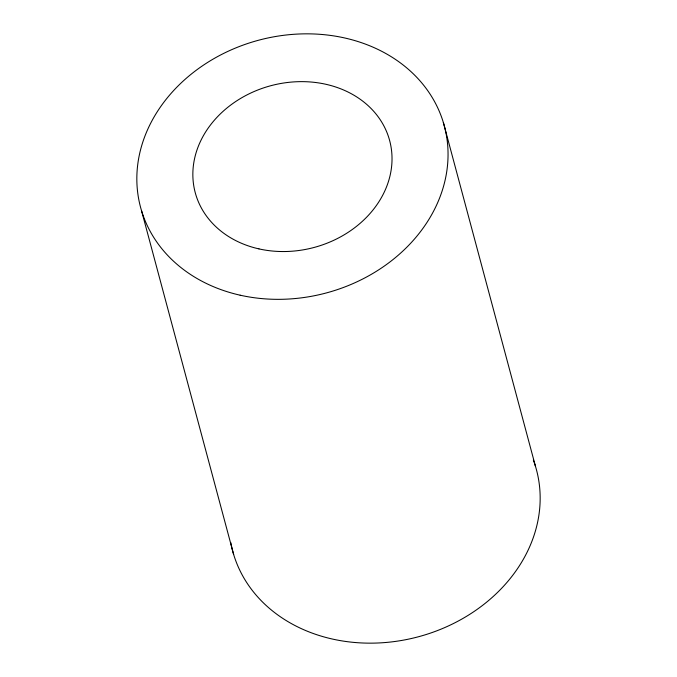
<?xml version="1.0" encoding="UTF-8"?>
<svg xmlns="http://www.w3.org/2000/svg" width="677" height="677" viewBox="0 0 677 677"><rect width="100%" height="100%" fill="white"/><g stroke="black" fill="none" stroke-linecap="round" stroke-linejoin="round"><path stroke-width="1.02" d="M443.342 122.495L535.473 466.309M141.527 210.691L233.658 554.505M533.341 459.996A157.233 130.813 -15 0 1 419.215 636.549A157.233 130.813 -15 0 1 230.747 542.489M240.157 295.197A157.233 130.813 -15 0 0 445.508 130.771A157.233 130.813 -15 0 0 191.65 73.801A157.233 130.813 -15 0 0 240.157 295.197M258.978 248.899A100.636 83.72 -15 0 0 390.401 143.668A100.636 83.72 -15 0 0 227.937 107.203A100.636 83.72 -15 0 0 258.978 248.899"/></g></svg>
